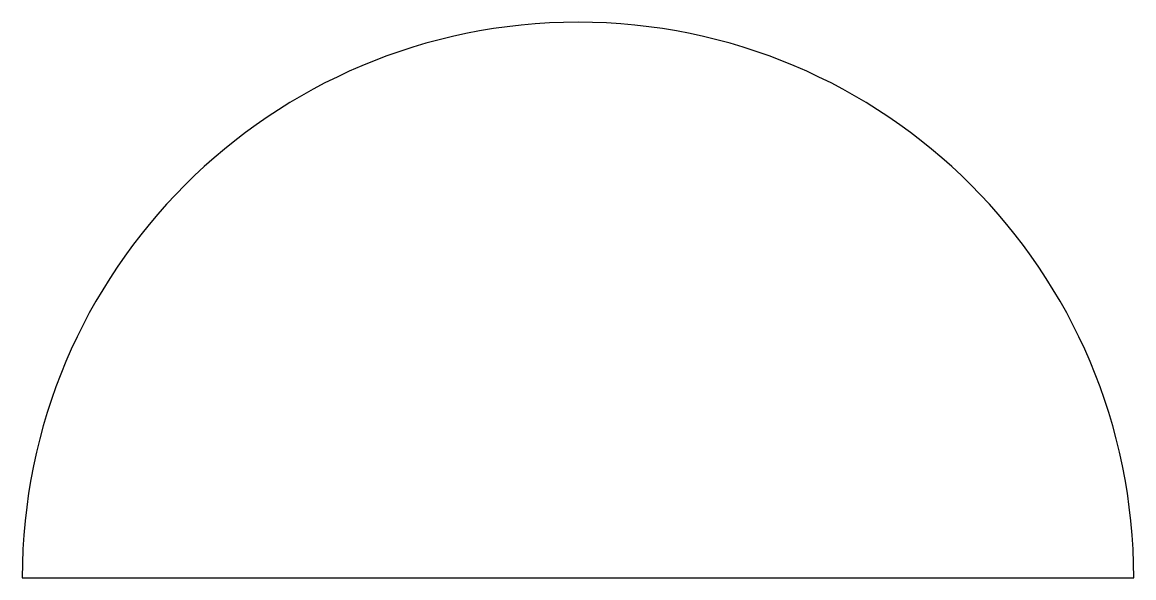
# Model space of a CAD drawing. Header units: millimetres. Extents: x 0 to 100, y 0 to 50.
import ezdxf

# ---------------------------------------------------------------- set-up
doc = ezdxf.new("R2010")
doc.units = ezdxf.units.MM
doc.layers.get('0').update_dxf_attribs({"linetype": 'CONTINUOUS'})

msp = doc.modelspace()

# ---------------------------------------------------------------- linework, layer by layer
msp.add_line((0, 0), (100, 0))
msp.add_arc((50, 0), 50, 0, 180)

doc.saveas('drawing.dxf')
